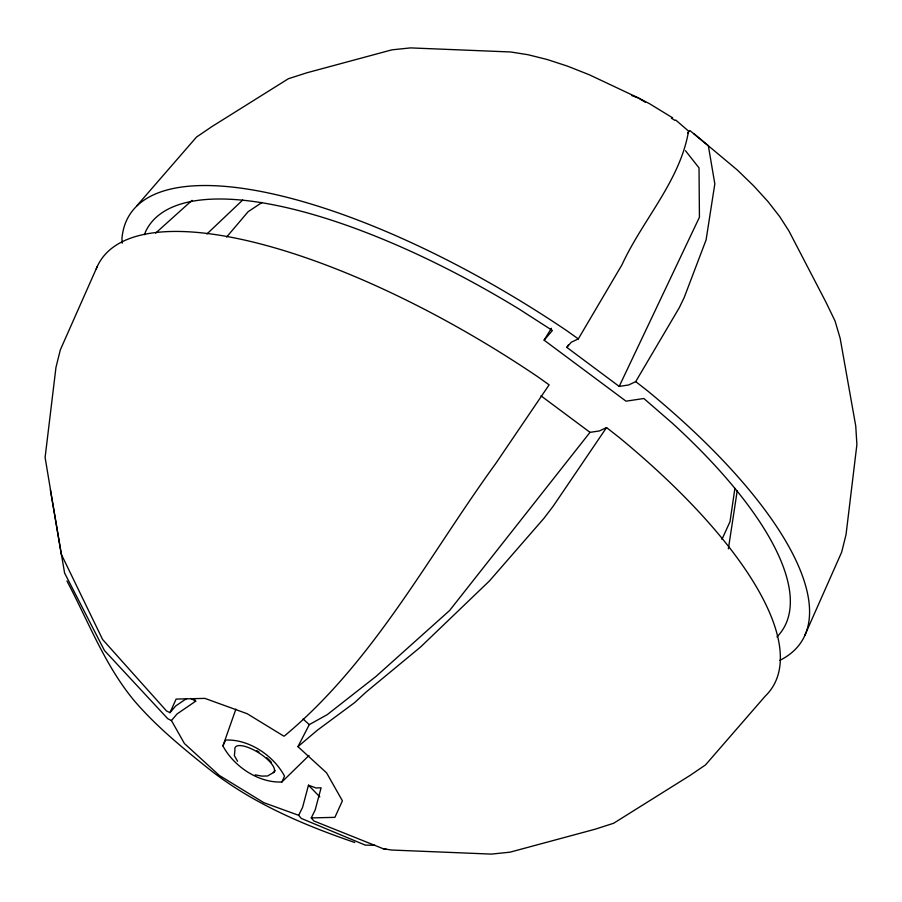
<?xml version="1.0" encoding="UTF-8"?>
<svg xmlns="http://www.w3.org/2000/svg" width="902" height="902" viewBox="0 0 902 902"><rect width="100%" height="100%" fill="white"/><g stroke="black" fill="none" stroke-linecap="round" stroke-linejoin="round"><path stroke-width="1.35" d="M734.904 488.388L730 521.706L721.938 539.385M728.365 548.833L737.216 490.835M144.737 234.712L145.391 232.073A375.796 129.257 32.4 0 1 519.372 309.239L552.396 330.493L544.12 340.178L626.022 401.176L643.848 398.504L672.272 423.139A375.796 129.257 32.4 0 1 776.983 636.88M311.258 817.911L334.913 817.347L342.399 800.818L326.603 772.879L297.942 746.653L309.285 724.622L327.246 714.643L375.92 676.5L449.602 610.507L590.009 432.351L599.435 430.942L606.539 427.571L618.806 437.166A398.007 136.89 32.4 0 1 765.2 696.164L705.499 764.93L690.086 775.404L613.642 823.255L595.185 829.197L510.047 852.164L491.443 854.104L391.321 850.022L383.215 848.737L313.84 820.955L311.258 817.911L315.17 809.996L321.089 787.796L315.982 787.965L308.484 785.202L302.565 807.391L298.652 815.307L301.313 818.441L365.355 845.129L374.95 845.275M309.036 755.459L281.875 782C258.434 783.094 233.697 766.305 222.929 745.92L235.907 709.096M97.281 266.44L60.333 349.841L55.958 367.418L45.1 457.472L61.257 554.178L102.602 639.484L166.543 710.979L169.971 712.659L175.619 706.041L186.556 698.543M804.719 635.56L841.667 552.159L846.042 534.582L856.9 444.528L855.739 425.958L840.134 338.194L835.049 320.999L825.894 302.08L788.946 231.002L779.723 216.627L767.906 201.484L753.677 185.857L737.306 170.004L693.796 133.597M169.971 712.659L176.127 699.073L204.878 698.385L247.204 713.73L283.859 736.167L284.604 735.818C373.879 661.448 428.484 556.083 495.762 463.493L549.126 384.838L537.141 376.337A398.007 136.89 32.4 0 0 96.277 268.819M222.929 745.92L225.579 740.068C249.02 738.963 273.757 755.752 284.525 776.137L281.875 782M568.316 345.004L566.839 347.394L619.2 386.406L699.433 217.247L699.027 167.896L685.486 150.713M566.839 347.394L571.248 342.253L578.317 338.893L621.94 264.861C642.619 219.795 679.984 181.189 688.564 131.106L675.767 120.067L675.023 120.417L671.483 118.241M619.2 386.406L628.626 384.985L635.718 381.614L679.353 307.593L684.201 297.502L706.086 239.943L714.824 183.861L708.352 145.808L689.872 130.531L687.674 133.011M544.12 340.178L551.415 328.272M606.539 427.571L553.174 506.214L543.861 518.424L489.527 580.843L420.659 646.937L365.975 692.161L354.621 702.624L317.346 730.225L297.942 746.653M226.616 237.046L248.14 211.688L262.087 202.42M298.652 815.307L263.835 802.679L219.287 775.416L184.436 743.541L171.448 720.551L177.085 713.922L195.7 701.181L194.437 699.095M136.8 205.836L196.501 137.07L211.914 126.596L288.358 78.745L306.815 72.803L391.953 49.836L410.557 47.896L510.679 51.978L528.098 54.74L547.232 59.521L567.741 66.229L589.288 74.765L638.109 97.777L649.744 103.831L672.655 117.858M206.93 233.979L242.706 200.041M155.629 233.111L192.07 200.334M383.215 848.737L385.887 848.827M255.165 774.852L261.851 776.115L267.59 775.979L272.697 772.991A22.956 7.893 32.4 0 0 257.949 752.302A22.956 7.893 32.4 0 0 234.926 749.878L234.385 755.662L237.542 761.243M354.768 842.479C302.993 824.834 251.297 802.757 208.204 768.403C182.069 747.431 155.922 726.11 134.094 700.516C104.7 665.135 88.317 621.286 66.951 581.001M631.761 95.589L638.368 97.98L645.471 102.321M171.448 720.551L167.817 718.77L104.485 650.556L64.606 573.063L50.365 489.865M190.874 698.475L195.7 701.181M578.317 338.893L566.332 330.391A398.007 136.89 32.4 0 0 121.939 238.68L122.221 243.19M540.997 395.843L590.009 432.351M635.718 381.614L647.997 391.22A398.007 136.89 32.4 0 1 779.745 660.411M309.285 724.622L303.083 719.007M308.484 785.202L319.827 796.917M256.574 750.577A23.294 8.017 32.4 0 1 258.942 751.997M266.767 757.736A23.294 8.017 32.4 0 1 271.412 762.37M275.087 770.432A23.294 8.017 32.4 0 1 273.329 772.631"/></g></svg>
